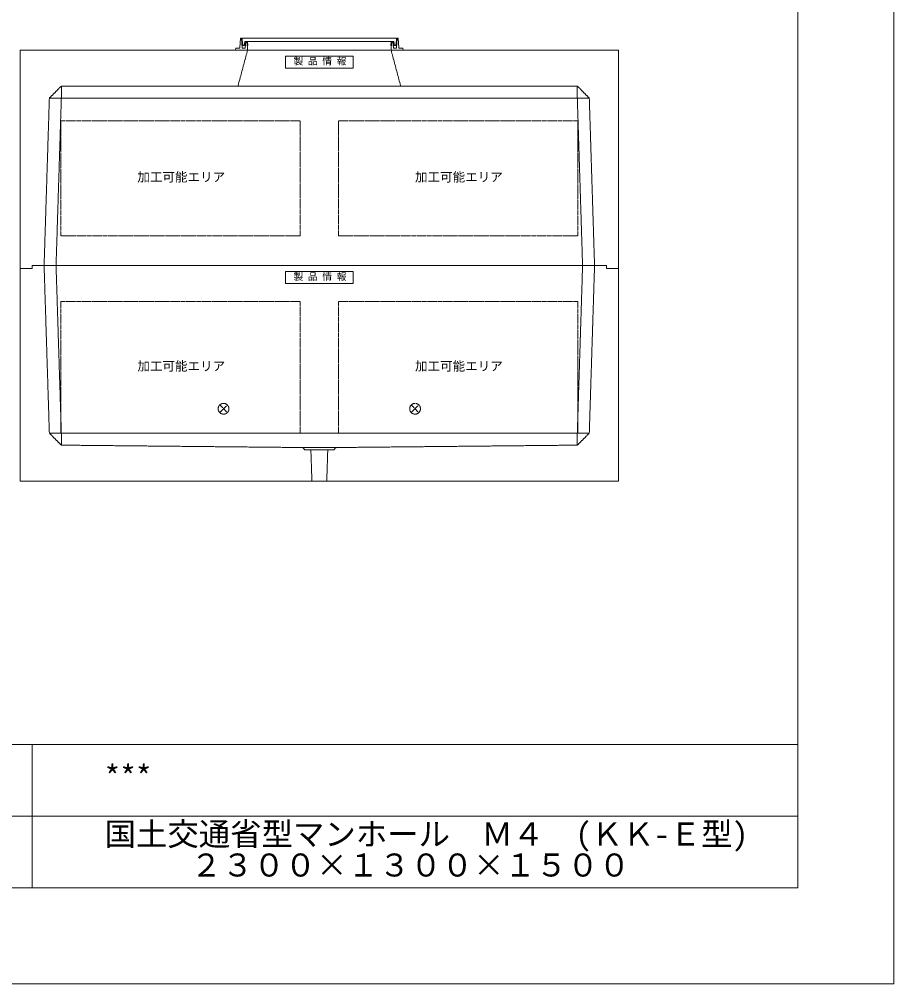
# Model space of a CAD drawing. Units: millimetres, scale not verified. Extents: x -5940 to 5940, y -4200 to 4200.
# Drawn here: x 2286 to 5940, y -4200 to -171 of the extents above; entities that cross this region are included whole.
import ezdxf
from ezdxf.enums import TextEntityAlignment as Align

# ---------------------------------------------------------------- set-up
doc = ezdxf.new("R2010")
doc.units = ezdxf.units.MM
doc.header["$LTSCALE"] = 20
doc.linetypes.add('LONG_DASHED1', pattern=[7, 6, -1])
doc.linetypes.add('LONG_DOUBLE_CHAIN', pattern=[21.8, 18, -1, 0.6, -0.6, 0.6, -1])
for name, color, linetype, lineweight in [('0-0_D-TTL', 7, 'Continuous', 9), ('0-1_Defpoints', 7, 'Continuous', 9), ('0-2_D-TTL-FRAM1', 134, 'Continuous', 9), ('0-3_D-TTL-TXT', 7, 'Continuous', 9), ('0-5_D-STR-STR5', 1, 'LONG_DOUBLE_CHAIN', 9), ('0-8_D-STR', 7, 'LONG_DASHED1', 9), ('0-9_D-STR-STR1', 7, 'LONG_DASHED1', 9), ('0-A_D-STR-STR4', 134, 'Continuous', 9)]:
    doc.layers.add(name, color=color, linetype=linetype, lineweight=lineweight)
doc.styles.add('ＭＳ ゴシック', font='')
doc.styles.get('ＭＳ ゴシック').set_extended_font_data('MS Gothic')

# ---------------------------------------------------------------- blocks, each defined once
blk = doc.blocks.new('A$C4DE05FD1')
at = {"layer": '0-0_D-TTL', "color": 134}
for p in [(114800, 76000), (4000, 4000)]:
    blk.add_line(p, (114800, 4000), dxfattribs=at)
at = {"layer": '0-1_Defpoints', "color": 134}
for p in [(118800, 84000), (0, 0)]:
    blk.add_line(p, (118800, 0), dxfattribs=at)
at = {"layer": '0-2_D-TTL-FRAM1'}
for p, q in [((38800, 10000), (114800, 10000)), ((82800, 10000), (82800, 4000)), ((64800, 7000), (114800, 7000))]:
    blk.add_line(p, q, dxfattribs=at)
blk = doc.blocks.new('A$C3FC15DFF')
at = {"layer": '0-9_D-STR-STR1', "linetype": 'Continuous'}
blk.add_lwpolyline([(-2820, 0), (2820, 0), (2820, -1000), (-2820, -1000)], close=True, dxfattribs=at)
at = {"layer": '0-9_D-STR-STR1', "style": 'ＭＳ ゴシック'}
blk.add_text('製 品 情 報', height=577.3, dxfattribs=at).set_placement((-2149.6, -882.5), align=Align.BOTTOM_LEFT)
blk = doc.blocks.new('A$C6D821DB6')
at = {"layer": '0-5_D-STR-STR5'}
for points in [[(-21600, 12100), (-1600, 12100), (-1600, 2500), (-21600, 2500)], [(21600, 12100), (1600, 12100), (1600, 2500), (21600, 2500)]]:
    blk.add_lwpolyline(points, close=True, dxfattribs=at)
at = {"layer": '0-8_D-STR', "linetype": 'Continuous'}
for p, q in [((-25000, 18000), (-25000, -240)), ((-25000, 18000), (25000, 18000)), ((25000, 18000), (25000, -240)), ((24000, 0), (-24000, 0))]:
    blk.add_line(p, q, dxfattribs=at)
at = {"layer": '0-8_D-STR'}
for p, q in [((-6000, 18000), (-6800, 15000)), ((6000, 18000), (6800, 15000)), ((-21560, 15000), (-22560, 14000)), ((21560, 15000), (-21560, 15000)), ((-21560, 15000), (-21560, 14000)), ((21560, 15000), (22560, 14000)), ((21560, 15000), (21560, 14000)), ((-23000, 0), (-22560, 14000)), ((22560, 14000), (-22560, 14000)), ((-22000, 0), (-21560, 14000)), ((22000, 0), (21560, 14000)), ((23000, 0), (22560, 14000))]:
    blk.add_line(p, q, dxfattribs=at)
at = {"layer": '0-8_D-STR', "linetype": 'Continuous'}
for points in [[(-25000, -240), (-24000, -240), (-24000, 0)], [(25000, -240), (24000, -240), (24000, 0)]]:
    blk.add_lwpolyline(points, dxfattribs=at)
at = {"layer": '0-9_D-STR-STR1'}
blk.add_blockref('A$C3FC15DFF', (0, 17500), dxfattribs=at)
blk = doc.blocks.new('A$C284D0AE2')
at = {"layer": '0-A_D-STR-STR4'}
for p, q in [((-6600, 1000), (-6655.6, 197.2)), ((-6500, 1000), (-6600, 1000)), ((-6442.7, 197.2), (-6500, 1000)), ((-6450, 1000), (-6450, 740)), ((-6980, 160), (-7000, 0)), ((-7000, 0), (7000, 0)), ((-6695.5, 160), (-6980, 160)), ((-6450, 740), (-6438.3, 740)), ((-6418.4, 721.8), (-6390, 400)), ((-6235.7, 160), (-6402.8, 160)), ((-6390, 400), (-6290, 400)), ((-6290, 400), (-6230, 740)), ((-6230, 740), (6230, 740)), ((-6180, 740), (-6212.4, 401.3)), ((-6212.4, 401.3), (-6172.2, 401.3)), ((-6140, 680), (-6195.9, 195.4)), ((-6000, 740), (-6180, 740)), ((-6040, 680), (-6140, 680)), ((-6000, 0), (-6040, 680)), ((-6023.6, 401.3), (-5983.5, 401.3)), ((-5983.5, 401.3), (-6000, 740)), ((6000, 740), (6180, 740)), ((6212.4, 401.3), (6172.2, 401.3)), ((6180, 740), (6212.4, 401.3)), ((6235.7, 160), (6402.8, 160)), ((6695.5, 160), (6980, 160)), ((6980, 160), (7000, 0))]:
    blk.add_line(p, q, dxfattribs=at)
for points in [[(-6450, 1000), (6450, 1000), (6450, 740), (6438.3, 740)], [(6442.7, 197.2), (6500, 1000), (6600, 1000), (6655.6, 197.2)], [(6023.6, 401.3), (5983.5, 401.3), (6000, 740)], [(6000, 0), (6040, 680), (6140, 680), (6195.9, 195.4)], [(6418.4, 721.8), (6390, 400), (6290, 400), (6230, 740)]]:
    blk.add_lwpolyline(points, dxfattribs=at)
for centre, radius, start, end in [((-6695.5, 200), 40, 270, 356.0372), ((-6402.8, 200), 40, 184.08562, 270), ((-6438.3, 720), 20, 5.04245, 90), ((-6235.7, 200), 40, 270, 353.41806), ((6235.7, 200), 40, 186.58194, 270), ((6402.8, 200), 40, 270, 355.91438), ((6438.3, 720), 20, 90, 174.95755), ((6695.5, 200), 40, 183.9628, 270)]:
    blk.add_arc(centre, radius, start, end, dxfattribs=at)
blk = doc.blocks.new('A$C0E400CFA')
at = {"layer": '0-5_D-STR-STR5'}
for p, q in [((-21600, -14000), (-21600, -3000)), ((21600, -14000), (21600, -3000)), ((-21600, -14000), (-1600, -14000)), ((21600, -14000), (1600, -14000))]:
    blk.add_line(p, q, dxfattribs=at)
for points in [[(-21600, -3000), (-1600, -3000), (-1600, -14000)], [(21600, -3000), (1600, -3000), (1600, -14000)]]:
    blk.add_lwpolyline(points, dxfattribs=at)
at = {"layer": '0-8_D-STR', "linetype": 'Continuous'}
for p, q in [((-24000, 0), (24000, 0)), ((-24000, -240), (-24000, 0)), ((-25000, -18000), (-25000, -240)), ((-25000, -240), (-24000, -240)), ((25000, -18000), (-25000, -18000))]:
    blk.add_line(p, q, dxfattribs=at)
at = {"layer": '0-8_D-STR'}
for p, q in [((-23000, 0), (-22560, -14000)), ((-22000, 0), (-21560, -14000)), ((22000, 0), (21560, -14000)), ((23000, 0), (22560, -14000)), ((-21560, -15000), (-22560, -14000)), ((22560, -14000), (-22560, -14000)), ((-21560, -15000), (-21560, -14000)), ((21560, -15000), (22560, -14000)), ((21560, -15000), (21560, -14000)), ((-21560, -15000), (-1400, -15200)), ((1400, -15200), (-1400, -15200)), ((-1200, -15380), (-1400, -15200)), ((1200, -15380), (1400, -15200)), ((21560, -15000), (1400, -15200)), ((1200, -15380), (-1200, -15380)), ((-621, -18000), (-705, -15380)), ((621, -18000), (705, -15380))]:
    blk.add_line(p, q, dxfattribs=at)
at = {"layer": '0-8_D-STR', "linetype": 'Continuous'}
blk.add_lwpolyline([(25000, -18000), (25000, -240), (24000, -240), (24000, 0)], dxfattribs=at)
at = {"layer": '0-9_D-STR-STR1'}
blk.add_blockref('A$C3FC15DFF', (0, -500), dxfattribs=at)
blk = doc.blocks.new('A$C1C640AAB')
at = {"layer": '0-5_D-STR-STR5'}
for p, q in [((-318.2, -318.2), (318.2, 318.2)), ((-318.2, 318.2), (318.2, -318.2))]:
    blk.add_line(p, q, dxfattribs=at)
blk.add_circle((0, 0), 450, dxfattribs=at)
blk = doc.blocks.new('A$Cf9a77a8d')
at = {"layer": '0-5_D-STR-STR5'}
for p in [(-8000, -11960), (8000, -11960)]:
    blk.add_blockref('A$C1C640AAB', p, dxfattribs=at)
at = {"layer": '0-8_D-STR'}
blk.add_blockref('A$C0E400CFA', (0, 0), dxfattribs=at)

msp = doc.modelspace()

# ---------------------------------------------------------------- block references
at = {"layer": '0-0_D-TTL', "xscale": 0.1, "yscale": 0.1}
msp.add_blockref('A$C4DE05FD1', (-5940, -4200), dxfattribs=at)
at = {"layer": '0-8_D-STR', "xscale": 0.05, "yscale": 0.05}
for name in ['A$C6D821DB6', 'A$Cf9a77a8d']:
    msp.add_blockref(name, (3540, -1200), dxfattribs=at)
at = {"layer": '0-A_D-STR-STR4', "xscale": 0.05, "yscale": 0.05}
msp.add_blockref('A$C284D0AE2', (3540, -300), dxfattribs=at)

# ---------------------------------------------------------------- texts
at = {"layer": '0-3_D-TTL-TXT', "style": 'ＭＳ ゴシック'}
for s, p in [('***', (2642.65, -3412.4)), ('国土交通省型マンホール\u3000Ｍ４\u3000(ＫＫ-Ｅ型)', (2642.65, -3651.77)), ('２３００×１３００×１５００', (3001.97, -3781.12))]:
    msp.add_text(s, height=96.19, dxfattribs=at).set_placement(p, align=Align.BOTTOM_LEFT)
at = {"layer": '0-5_D-STR-STR5', "style": 'ＭＳ ゴシック'}
for p in [(2779.71, -860.37), (3939.71, -860.37), (2779.71, -1650.37), (3939.71, -1650.37)]:
    msp.add_text('加工可能エリア', height=38.42, dxfattribs=at).set_placement(p, align=Align.BOTTOM_LEFT)

doc.saveas('drawing.dxf')
